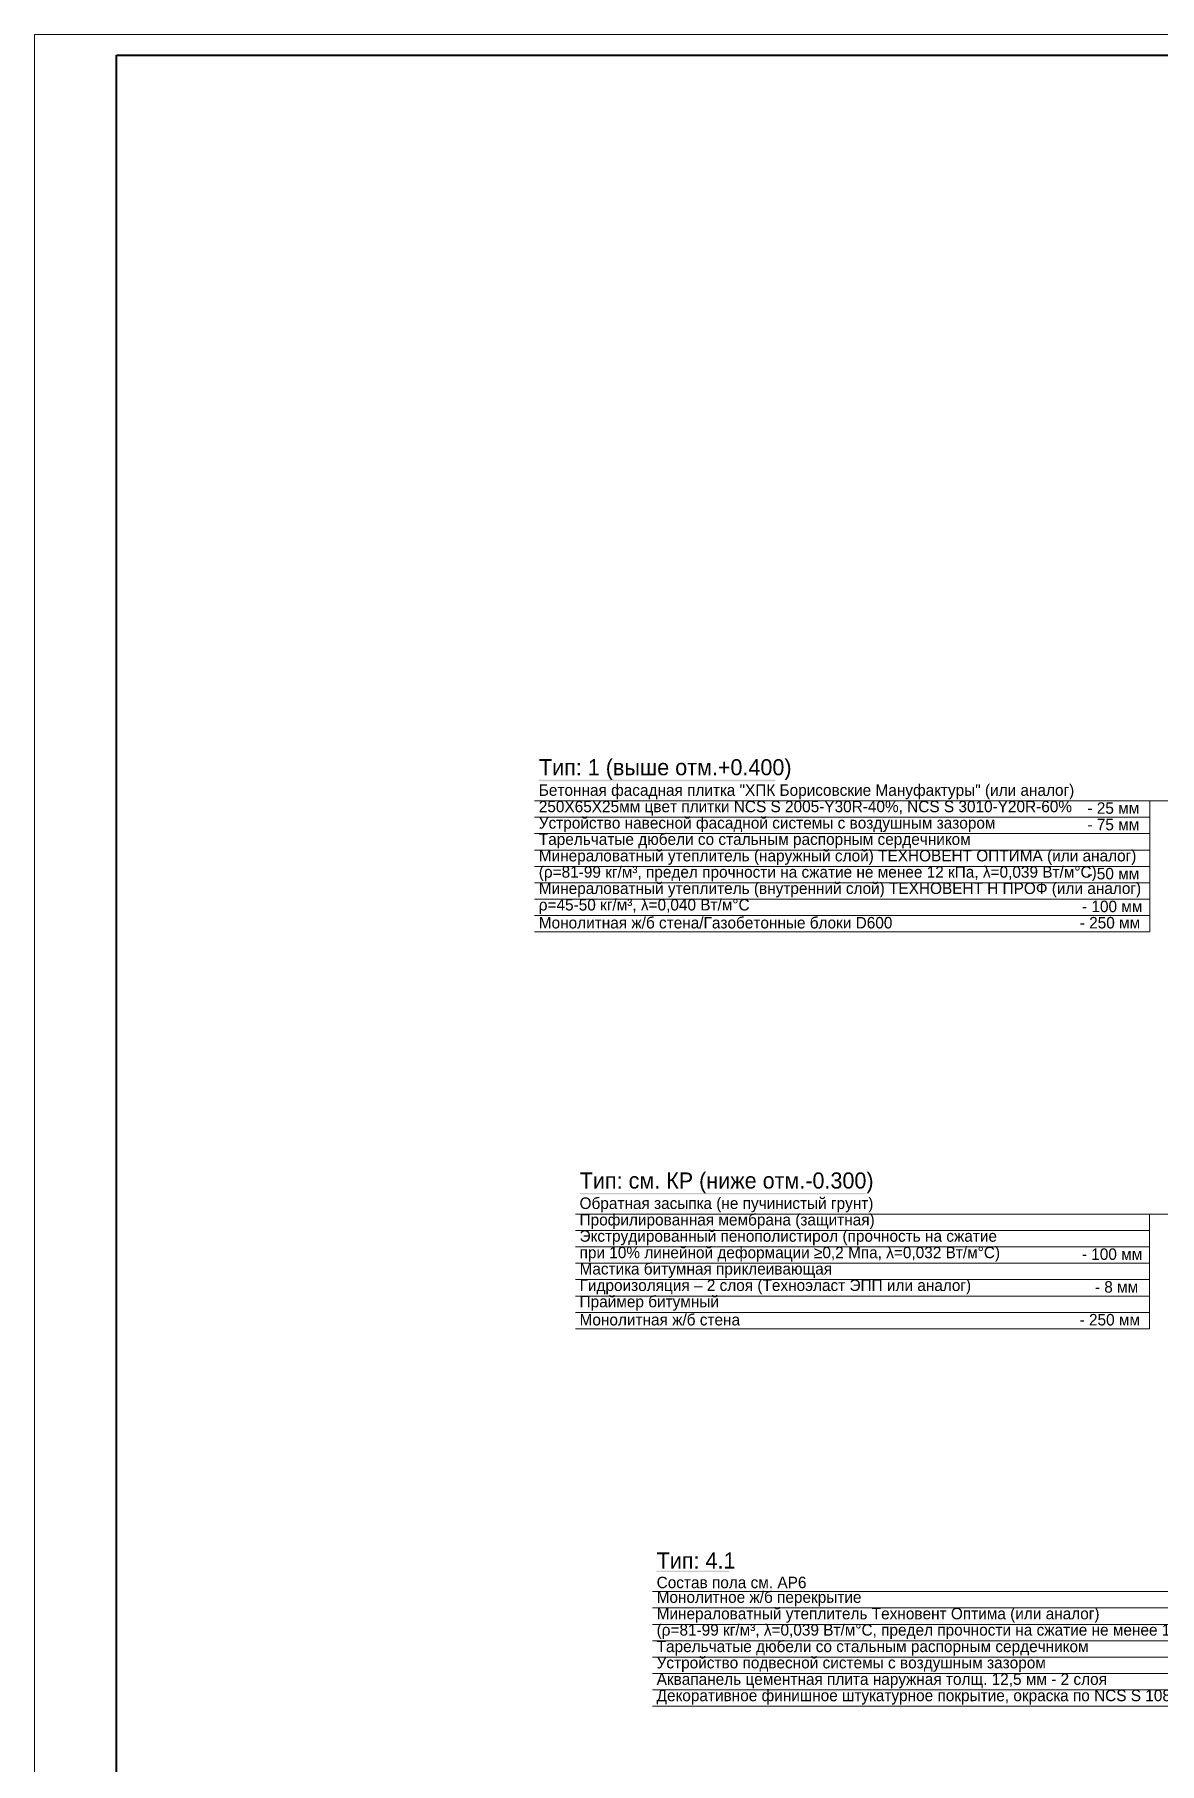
# Model space of a CAD drawing. Header units: millimetres. Extents: x -136833 to 49383, y -8033 to 344618.
# Drawn here: x -133208 to -105773, y 33861 to 76059 of the extents above; entities that cross this region are included whole.
import ezdxf

# ---------------------------------------------------------------- set-up
doc = ezdxf.new("R2010")
doc.units = ezdxf.units.MM
doc.layers.add('PDF _Геометрия', color=7, linetype='Continuous', true_color=0x1d1d1d)
doc.layers.add('PDF _Сплошная заливка', color=7, linetype='Continuous', true_color=0xffffff)
doc.layers.add('PDF _Текст', color=7, linetype='Continuous')

msp = doc.modelspace()

# ---------------------------------------------------------------- linework, layer by layer
at = {"layer": 'PDF _Геометрия', "color": 7, "lineweight": 18}
msp.add_lwpolyline([(-133207.6304183057, -8031.695598829233), (-133207.6304183057, 76058.68901655603), (45076.57221265367, 76058.68901655603)], dxfattribs=at)
at = {"layer": 'PDF _Геометрия', "color": 7, "lineweight": 40}
for points in [[(-131209.6230511939, -7531.575406521525), (-131209.6230511939, 75559.18795555216)], [(-131209.583979415, 75559.17686692398), (44580.71092784949, 75559.17686692398), (44580.71092784949, -7533.461401820759), (-131209.583979415, -7533.461401820759)]]:
    msp.add_lwpolyline(points, dxfattribs=at)
at = {"layer": 'PDF _Геометрия', "color": 7, "lineweight": 9}
for points in [[(-121012.1561969748, 54156.78564232274), (-106010.1566688954, 54156.78564232274), (-106010.1566688954, 57356.98644458799), (-103013.1432191549, 57356.98644458799)], [(-121012.1561969748, 57356.98644458799), (-106010.1566688954, 57356.98644458799)], [(-121012.1561969748, 56954.8448093827), (-106010.1566688954, 56954.8448093827)], [(-121012.1561969748, 56556.93624402167), (-106010.1566688954, 56556.93624402167)], [(-121012.1561969748, 56154.79460881638), (-106010.1566688954, 56154.79460881638)], [(-121012.1561969748, 55756.88604345536), (-106010.1566688954, 55756.88604345536)], [(-121012.1561969748, 55354.74440825007), (-106010.1566688954, 55354.74440825007)], [(-121012.1561969748, 54956.83584288905), (-106010.1566688954, 54956.83584288905)], [(-121012.1561969748, 54554.69420768376), (-106010.1566688954, 54554.69420768376)], [(-118137.9017727181, 35256.12878767417), (-102640.6330728595, 35256.12878767417), (-102640.6330728595, 38054.18795473413), (-102640.6330728595, 53056.18748281353)], [(-120013.151713728, 44471.52183864169), (-106014.3897387397, 44471.52183864169), (-106014.3897387397, 47269.58100570164), (-103017.3762889992, 47269.58100570164)], [(-120013.151713728, 47269.58100570164), (-106014.3897387397, 47269.58100570164)], [(-120013.151713728, 46867.43937049635), (-106014.3897387397, 46867.43937049635)], [(-120013.151713728, 46469.53080513533), (-106014.3897387397, 46469.53080513533)], [(-120013.151713728, 46067.38916993004), (-106014.3897387397, 46067.38916993004)], [(-120013.151713728, 45669.48060456902), (-106014.3897387397, 45669.48060456902)], [(-120013.151713728, 45267.33896936372), (-106014.3897387397, 45267.33896936372)], [(-120013.151713728, 44869.43040400271), (-106014.3897387397, 44869.43040400271)], [(-118137.9017727181, 38054.18795473413), (-102640.6330728595, 38054.18795473413)], [(-118137.9017727181, 37656.27938937311), (-102640.6330728595, 37656.27938937311)], [(-118137.9017727181, 37254.13775416782), (-102640.6330728595, 37254.13775416782)], [(-118137.9017727181, 36856.22918880679), (-102640.6330728595, 36856.22918880679)], [(-118137.9017727181, 36454.08755360151), (-102640.6330728595, 36454.08755360151)], [(-118137.9017727181, 36056.17898824048), (-102640.6330728595, 36056.17898824048)], [(-118137.9017727181, 35654.0373530352), (-102640.6330728595, 35654.0373530352)]]:
    msp.add_lwpolyline(points, dxfattribs=at)
at = {"layer": 'PDF _Сплошная заливка', "color": 7, "lineweight": 0, "transparency": 33554559}
for points in [[(-120910.5625207124, 57869.18789574419), (-120910.5625207124, 57835.32333699008), (-115136.6552531333, 57869.18789574419), (-115136.6552531333, 57835.32333699008)], [(-119915.7911073099, 47781.78245685784), (-119915.7911073099, 47747.91789810373), (-112939.6920039592, 47781.78245685784), (-112939.6920039592, 47747.91789810373)], [(-118040.5411662999, 38566.38940589035), (-118040.5411662999, 38532.52484713621), (-116262.6518317081, 38566.38940589035), (-116262.6518317081, 38532.52484713621)]]:
    msp.add_solid(points, dxfattribs=at)

# ---------------------------------------------------------------- texts
at = {"layer": 'PDF _Текст', "attachment_point": 4, "style": ''}
for s, insert, char_height in [('Тип: 1 (выше отм.+0.400)', (-120905.8342290654, 58117.27356410192), 393.1484823330473), ('Бетонная фасадная плитка "ХПК Борисовские Мануфактуры" (или аналог)', (-120910.0672989097, 57575.43524119016), 280.2619680032936), ('250Х65Х25мм цвет плитки NCS S 2005-Y30R-40%, NCS S 3010-Y20R-60%', (-120910.0683754788, 57177.51160386123), 280.2619680032936), ('Устройство навесной фасадной системы с воздушным зазором', (-120910.0672989097, 56775.35274354976), 280.2619680032936), ('- 25 мм', (-107528.795236616, 57177.51160386123), 280.2619680032936), ('Тарельчатые дюбели со стальным распорным сердечником', (-120910.0672989097, 56377.42695308255), 280.2619680032936), ('- 75 мм', (-107528.795236616, 56775.35274354976), 280.2619680032936), ('Минераловатный утеплитель (наружный слой) ТЕХНОВЕНТ ОПТИМА (или аналог)', (-120910.0683754788, 55975.27024590935), 280.2619680032936), ('(ρ=81-99 кг/м³, предел прочности на сжатие не менее 12 кПа, λ=0,039 Вт/м°С)', (-120910.0672989097, 55577.34445544214), 280.2619680032936), ('- 50 мм', (-107528.795236616, 55577.34445544214), 280.2619680032936), ('Минераловатный утеплитель (внутренний слой) ТЕХНОВЕНТ Н ПРОФ (или аналог)', (-120910.0672989097, 55179.41866497495), 280.2619680032936), ('ρ=45-50 кг/м³, λ=0,040 Вт/м°С', (-120910.0672989097, 54777.25980466348), 280.2619680032936), ('- 100 мм', (-107660.0268612031, 54777.26195780175), 280.2619680032936), ('Монолитная ж/б стена/Газобетонные блоки D600', (-120910.0672989097, 54379.33401419627), 280.2619680032936), ('- 250 мм', (-107715.0589223168, 54379.33616733454), 280.2619680032936), ('Тип: см. КР (ниже отм.-0.300)', (-119911.0219060357, 48029.45902894374), 393.1484823330473), ('Обратная засыпка (не пучинистый грунт)', (-119915.2560524491, 47491.8580821528), 280.2619680032936), ('Профилированная мембрана (защитная)', (-119915.2560524491, 47089.7013749796), 280.2619680032936), ('Экструдированный пенополистирол (прочность на сжатие', (-119915.2560524491, 46691.77558451239), 280.2619680032936), ('при 10% линейной деформации ≥0,2 Мпа, λ=0,032 Вт/м°С)', (-119915.2560524491, 46289.61672420093), 280.2619680032936), ('- 100 мм', (-107664.2577779091, 46289.61672420093), 280.2619680032936), ('Мастика битумная приклеивающая', (-119915.2560524491, 45891.693086872), 280.2619680032936), ('Гидроизоляция – 2 слоя (Техноэласт ЭПП или аналог)', (-119915.2560524491, 45489.53422656051), 280.2619680032936), ('- 8 мм', (-107346.7646207595, 45489.53422656051), 280.2619680032936), ('Праймер битумный', (-119915.2560524491, 45091.60843609332), 280.2619680032936), ('Монолитная ж/б стена', (-119915.2560524491, 44689.44957578185), 280.2619680032936), ('- 250 мм', (-107719.2898390228, 44689.45172892012), 280.2619680032936), ('Тип: 4.1', (-118035.6976817554, 38813.69456162419), 393.1484823330473), ('Состав пола см. АР6', (-118035.6976817554, 38276.09469140237), 280.2619680032936), ('Монолитное ж/б перекрытие', (-118035.6976817554, 37878.16890093518), 280.2619680032936), ('Минераловатный утеплитель Техновент Оптима (или аналог)', (-118035.6976817554, 37476.01004062369), 280.2619680032936), ('(ρ=81-99 кг/м³, λ=0,039 Вт/м°С, предел прочности на сжатие не менее 15 кПа)', (-118035.6976817554, 37078.0842501565), 280.2619680032936), ('Тарельчатые дюбели со стальным распорным сердечником', (-118035.6976817554, 36675.92969612157), 280.2619680032936), ('Устройство подвесной системы с воздушным зазором', (-118035.6976817554, 36277.99959937781), 280.2619680032936), ('Аквапанель цементная плита наружная толщ. 12,5 мм - 2 слоя', (-118035.6976817554, 35875.84073906635), 280.2619680032936), ('Декоративное финишное штукатурное покрытие, окраска по NCS S 1080-Y20R', (-118035.6987583245, 35477.91494859914), 280.2619680032936)]:
    msp.add_mtext(s, dxfattribs=dict(at, insert=insert, char_height=char_height))

doc.saveas('drawing.dxf')
